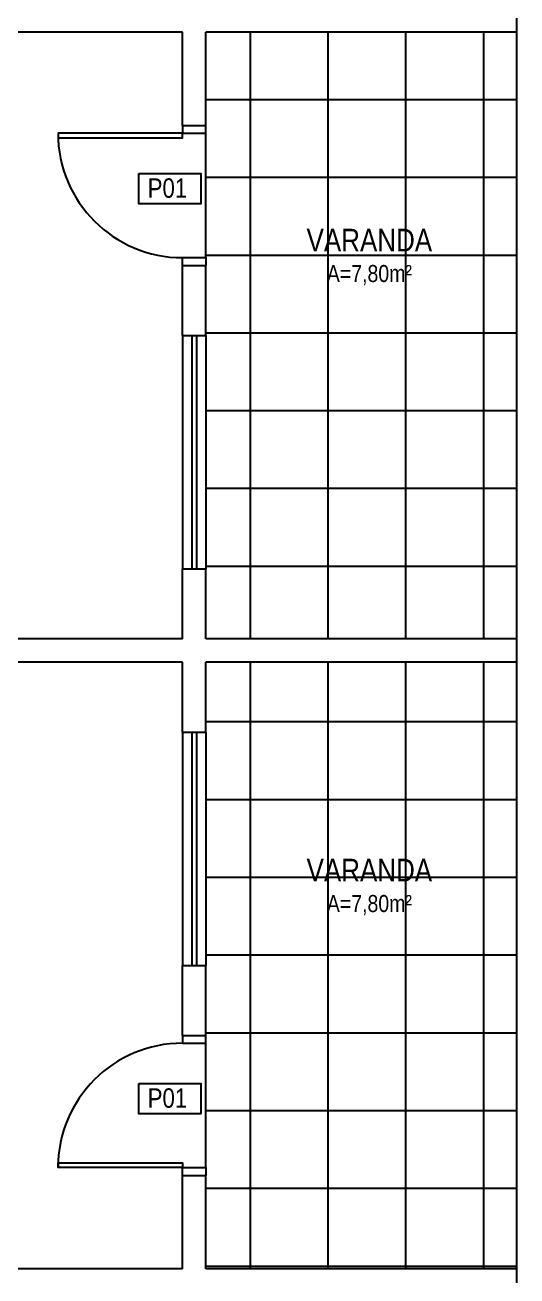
# Model space of a CAD drawing. Header units: millimetres. Extents: x 4156 to 4603, y 996 to 1078.
# Drawn here: x 4242.67 to 4246.14, y 1053.65 to 1062.5 of the extents above; entities that cross this region are included whole.
import ezdxf
from ezdxf.enums import TextEntityAlignment as Align

# ---------------------------------------------------------------- set-up
doc = ezdxf.new("R2010")
doc.units = ezdxf.units.MM
doc.header["$LTSCALE"] = 20
doc.linetypes.add('HIDDEN', pattern=[0.375, 0.25, -0.125])
doc.layers.add('-HIDRO', color=8, linetype='Continuous')
doc.layers.add('E-txt-g', color=3, linetype='Continuous')
doc.layers.add('E-Txt-W', color=7, linetype='Continuous', lineweight=20)
doc.styles.add('F2', font='ARIALN.TTF')
doc.styles.add('REG60', font='romans.shx', dxfattribs={"width": 0.8, "height": 0.15})
doc.styles.add('REG80', font='romans.shx', dxfattribs={"width": 0.8, "height": 0.2})

# ---------------------------------------------------------------- blocks, each defined once
blk = doc.blocks.new('TXT-AMB75')
at = {"layer": 'E-txt-g', "style": 'REG80', "width": 0.8, "flags": 8}
blk.add_attdef('TXT', text='', height=0.2, dxfattribs=at).set_placement((0.005, 0.296), align=Align.CENTER)
at = {"layer": 'E-Txt-W', "style": 'REG60', "width": 0.8, "flags": 8}
blk.add_attdef('TXT', text='', height=0.15, dxfattribs=at).set_placement((0.005, 0.027), align=Align.CENTER)

msp = doc.modelspace()

# ---------------------------------------------------------------- hatches: boundary and pattern name
at = {"layer": '-HIDRO'}
h = msp.add_hatch(dxfattribs=at)
h.set_pattern_fill('ANSI37,_O', color=256, scale=4.4, angle=45)
h.set_pattern_definition([(90, (1903.4588, 654.41903), (-0.55, 3e-16), []), (180, (1903.4588, 654.41903), (-3e-16, -0.55), [])])
h.paths.add_polyline_path([(4246.144, 1049.0807), (4243.944, 1049.0807), (4243.944, 1044.7907), (4246.144, 1044.7907)])
h.paths.add_polyline_path([(4246.144, 1053.5357), (4243.944, 1053.5357), (4243.944, 1049.2457), (4246.144, 1049.2457)])
h.paths.add_polyline_path([(4246.144, 1057.9907), (4243.944, 1057.9907), (4243.944, 1053.7007), (4246.144, 1053.7007)])
h.paths.add_polyline_path([(4246.144, 1062.4457), (4243.944, 1062.4457), (4243.944, 1058.1557), (4246.144, 1058.1557)])
h.paths.add_polyline_path([(4246.144, 1066.9007), (4243.999, 1066.9007), (4243.944, 1066.9007), (4243.944, 1062.6107), (4246.144, 1062.6107)])

# ---------------------------------------------------------------- linework, layer by layer
for p, q in [((4246.144, 1044.6257), (4246.144, 1067.0657)), ((4243.944, 1060.8507), (4243.944, 1061.7307)), ((4243.779, 1060.3007), (4243.779, 1058.6507)), ((4243.944, 1060.3007), (4243.944, 1058.6507)), ((4243.779, 1057.4957), (4243.944, 1057.4957)), ((4243.779, 1057.4957), (4243.779, 1055.8457)), ((4243.944, 1057.4957), (4243.944, 1055.8457)), ((4243.779, 1055.3507), (4243.779, 1055.8457)), ((4243.779, 1055.8457), (4243.944, 1055.8457)), ((4243.944, 1055.3507), (4243.944, 1055.8457)), ((4243.779, 1055.3507), (4243.944, 1055.3507)), ((4243.944, 1054.4157), (4243.944, 1055.2957))]:
    msp.add_line(p, q, dxfattribs=at)
at = {"layer": '-HIDRO', "linetype": 'Continuous'}
for p, q in [((4243.779, 1062.4457), (4238.444, 1062.4457)), ((4243.779, 1061.7857), (4243.779, 1062.4457)), ((4243.944, 1061.7857), (4243.944, 1062.4457)), ((4246.144, 1062.4457), (4243.944, 1062.4457)), ((4243.779, 1061.7857), (4243.944, 1061.7857)), ((4243.779, 1060.3007), (4243.779, 1060.7957)), ((4243.779, 1060.7957), (4243.944, 1060.7957)), ((4243.944, 1060.3007), (4243.944, 1060.7957)), ((4243.779, 1060.3007), (4243.944, 1060.3007)), ((4243.779, 1058.1557), (4243.779, 1058.6507)), ((4243.779, 1058.6507), (4243.944, 1058.6507)), ((4243.944, 1058.1557), (4243.944, 1058.6507)), ((4243.779, 1058.1557), (4240.314, 1058.1557)), ((4246.144, 1058.1557), (4243.944, 1058.1557)), ((4243.779, 1057.9907), (4240.314, 1057.9907)), ((4243.779, 1057.4957), (4243.779, 1057.9907)), ((4243.944, 1057.4957), (4243.944, 1057.9907)), ((4246.144, 1057.9907), (4243.944, 1057.9907)), ((4243.779, 1053.7007), (4243.779, 1054.3607)), ((4243.779, 1054.3607), (4243.944, 1054.3607)), ((4243.944, 1053.7007), (4243.944, 1054.3607)), ((4243.779, 1053.7007), (4238.444, 1053.7007)), ((4246.144, 1053.7007), (4243.944, 1053.7007))]:
    msp.add_line(p, q, dxfattribs=at)
at = {"layer": '-HIDRO', "linetype": 'HIDDEN'}
for p, q in [((4243.845, 1060.3007), (4243.845, 1058.6507)), ((4243.878, 1060.3007), (4243.878, 1058.6507)), ((4243.845, 1057.4957), (4243.845, 1055.8457)), ((4243.878, 1057.4957), (4243.878, 1055.8457))]:
    msp.add_line(p, q, dxfattribs=at)
at = {"layer": '-HIDRO'}
for points in [[(4243.779, 1061.7307), (4242.899, 1061.7307), (4242.899, 1061.6977), (4243.779, 1061.6977)], [(4243.4696, 1061.4452), (4243.9099, 1061.4452), (4243.9099, 1061.231), (4243.4696, 1061.231)], [(4243.4696, 1055.0102), (4243.9099, 1055.0102), (4243.9099, 1054.796), (4243.4696, 1054.796)], [(4243.779, 1054.4157), (4242.899, 1054.4157), (4242.899, 1054.4487), (4243.779, 1054.4487)]]:
    msp.add_lwpolyline(points, close=True, dxfattribs=at)
for points in [[(4243.779, 1061.7857), (4243.779, 1061.7307), (4243.944, 1061.7307), (4243.944, 1061.7857)], [(4243.779, 1060.7957), (4243.779, 1060.8507), (4243.944, 1060.8507), (4243.944, 1060.7957)], [(4243.779, 1055.3507), (4243.779, 1055.2957), (4243.944, 1055.2957), (4243.944, 1055.3507)], [(4243.779, 1054.3607), (4243.779, 1054.4157), (4243.944, 1054.4157), (4243.944, 1054.3607)]]:
    msp.add_lwpolyline(points, dxfattribs=at)
for centre, start, end in [((4243.779, 1061.7307), 180, 270), ((4243.779, 1054.4157), 90, 180)]:
    msp.add_arc(centre, 0.88, start, end, dxfattribs=at)

# ---------------------------------------------------------------- block references
ref = msp.add_blockref('TXT-AMB75', (4245.0961, 1060.6566), dxfattribs=dict(at, xscale=0.8019000000000002, yscale=0.8019000000000002, zscale=0.8019000000000002))
ref.add_attrib('TXT', 'VARANDA', dxfattribs={"layer": 'E-txt-g', "color": 2, "height": 0.16038, "style": 'F2'}).set_placement((4245.1004, 1060.8944), align=Align.CENTER)
ref.add_attrib('TXT', 'A=7,80m²', dxfattribs={"layer": 'E-Txt-W', "height": 0.12029, "style": 'F2'}).set_placement((4245.1004, 1060.6783), align=Align.CENTER)
ref = msp.add_blockref('TXT-AMB75', (4245.0961, 1056.2016), dxfattribs=dict(at, xscale=0.8019000000000002, yscale=0.8019000000000002, zscale=0.8019000000000002))
ref.add_attrib('TXT', 'VARANDA', dxfattribs={"layer": 'E-txt-g', "color": 2, "height": 0.16038, "style": 'F2'}).set_placement((4245.1004, 1056.4394), align=Align.CENTER)
ref.add_attrib('TXT', 'A=7,80m²', dxfattribs={"layer": 'E-Txt-W', "height": 0.12029, "style": 'F2'}).set_placement((4245.1004, 1056.2233), align=Align.CENTER)

# ---------------------------------------------------------------- texts
at = {"layer": '-HIDRO', "linetype": 'Continuous', "style": 'F2'}
for p in [(4243.5329, 1061.4113), (4243.5329, 1054.9763)]:
    msp.add_text('P01', height=0.13706, dxfattribs=at).set_placement(p, align=Align.TOP_LEFT)

doc.saveas('drawing.dxf')
